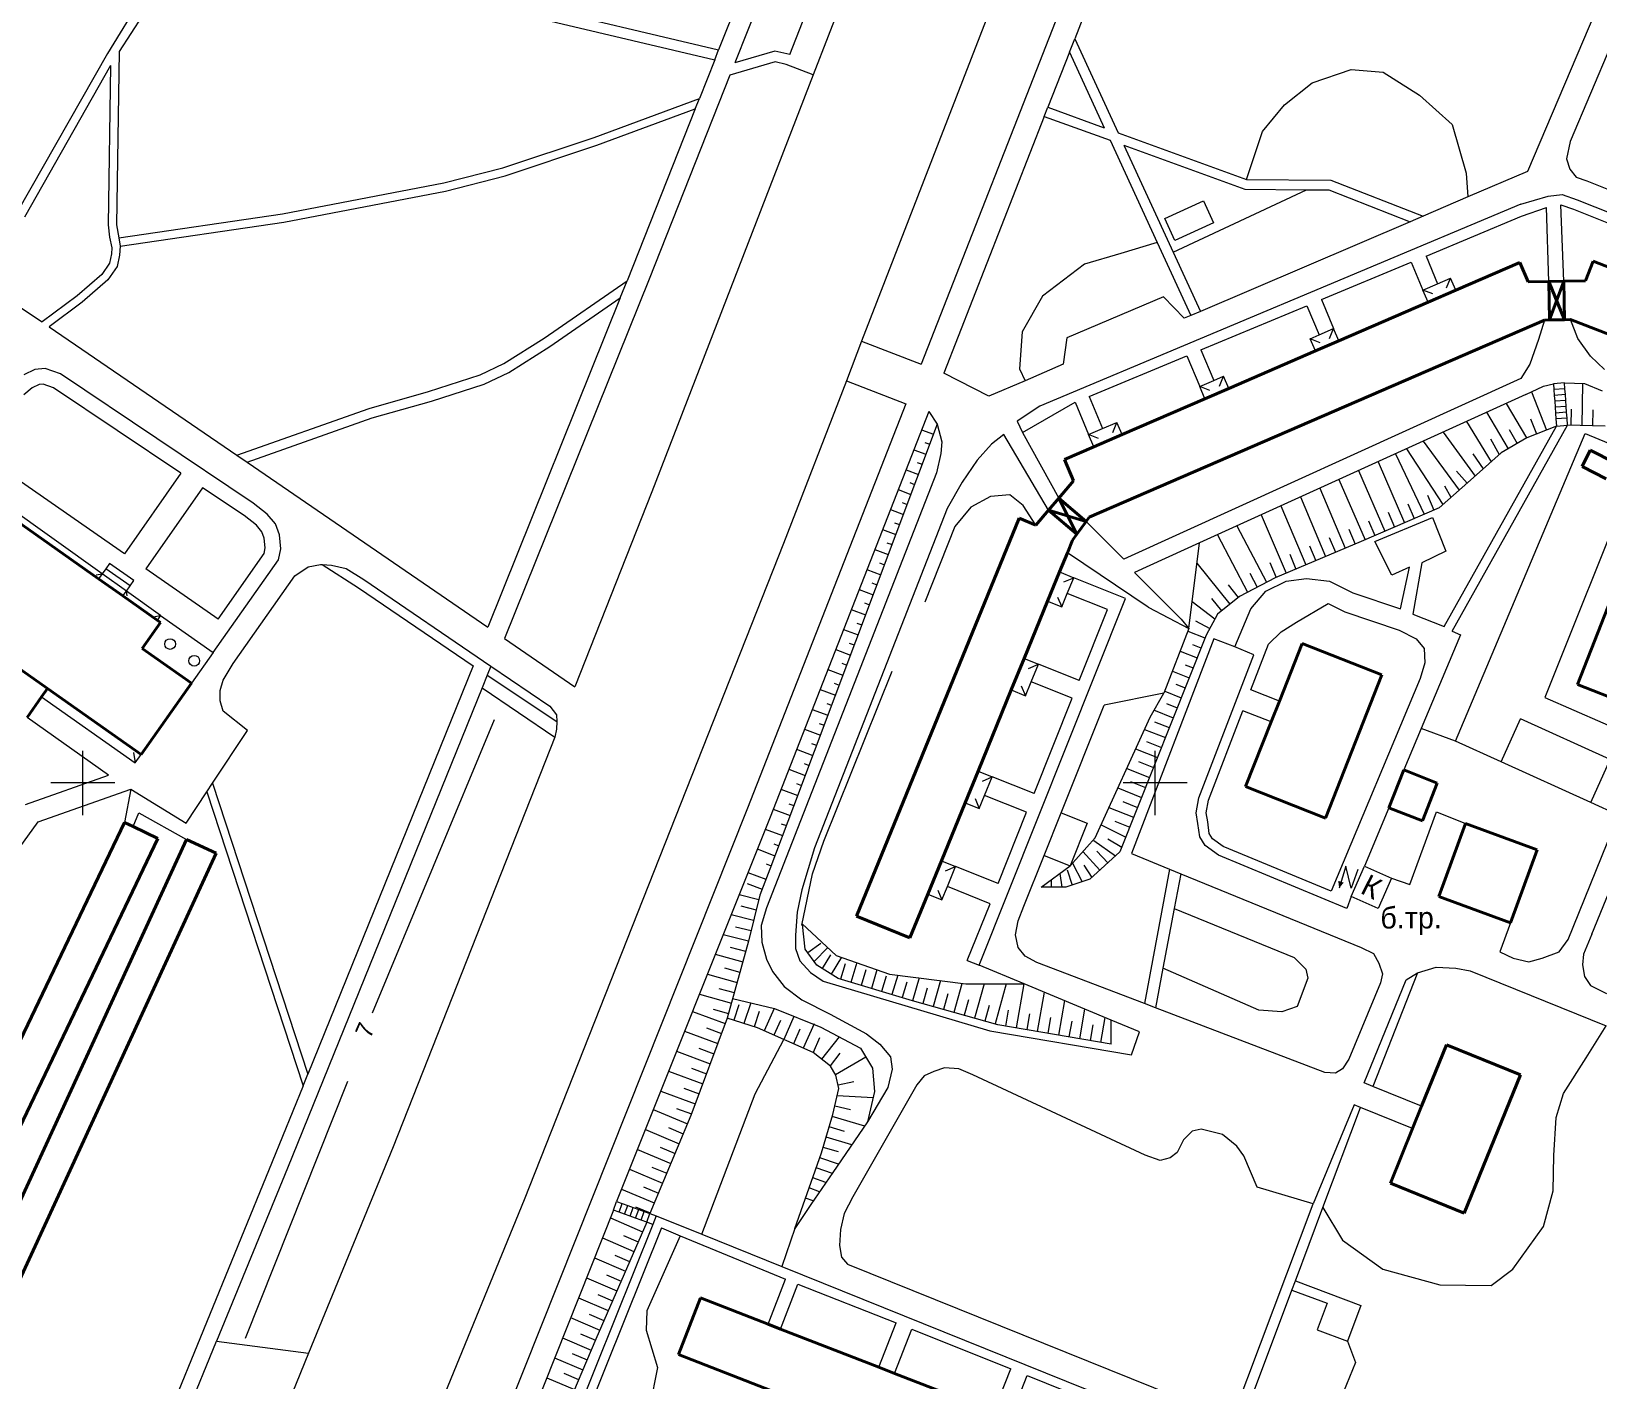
# Model space of a CAD drawing. Extents: x 1000 to 4000, y -5000 to -1000.
# Drawn here: x 1390.4 to 1682.6, y -3511.3 to -3259.8 of the extents above; entities that cross this region are included whole.
import ezdxf
from ezdxf.enums import TextEntityAlignment as Align

# ---------------------------------------------------------------- set-up
doc = ezdxf.new("R2010")
doc.units = 0
doc.header["$MEASUREMENT"] = 0
for name, color, linetype in [('1', 7, 'CONTINUOUS'), ('11', 7, 'CONTINUOUS'), ('16', 7, 'CONTINUOUS'), ('17', 7, 'CONTINUOUS'), ('24', 7, 'CONTINUOUS'), ('25', 7, 'CONTINUOUS'), ('37', 7, 'CONTINUOUS'), ('40', 7, 'CONTINUOUS'), ('42', 7, 'CONTINUOUS'), ('6', 7, 'CONTINUOUS'), ('7', 7, 'CONTINUOUS')]:
    doc.layers.add(name, color=color, linetype=linetype)
doc.styles.get("Standard").update_dxf_attribs({"font": 'txt', "height": 0.2})

msp = doc.modelspace()

# ---------------------------------------------------------------- linework, layer by layer
at = {"layer": '1', "color": 253, "linetype": 'Continuous', "lineweight": 0}
for p, q in [((1400, -3406.06), (1400, -3394.02)), ((1600, -3406.06), (1600, -3394.02)), ((1405.96, -3400), (1394.04, -3400)), ((1605.96, -3400), (1594.04, -3400))]:
    msp.add_line(p, q, dxfattribs=at)
at = {"layer": '11', "color": 253, "linetype": 'Continuous', "lineweight": 0}
for p, q in [((1656.06, -3392.26), (1680.22, -3334.82)), ((1680.22, -3334.82), (1768.03, -3371.39)), ((1598.69, -3367.24), (1583.66, -3357.1)), ((1664.53, -3396.1), (1656.06, -3392.26)), ((1681.28, -3403.68), (1664.53, -3396.1)), ((1686.47, -3406.03), (1681.28, -3403.68)), ((1409.38, -3408.16), (1410.47, -3405.61)), ((1410.47, -3405.61), (1419.37, -3410.61)), ((1397.52, -3571.11), (1424.95, -3504.16)), ((1424.95, -3504.16), (1442.1, -3506.42)), ((1442.1, -3506.42), (1413.56, -3576.01))]:
    msp.add_line(p, q, dxfattribs=at)
at = {"layer": '16', "color": 253, "linetype": 'Continuous', "lineweight": 0}
for p, q in [((1635.56, -3415.54), (1634.34, -3419.64)), ((1636.57, -3419.66), (1635.56, -3415.54)), ((1637.83, -3416.16), (1636.57, -3419.66)), ((1636.58, -3421.22), (1639.08, -3415.55)), ((1639.08, -3415.55), (1644.12, -3417.78)), ((1644.12, -3417.78), (1641.62, -3423.44)), ((1641.62, -3423.44), (1636.58, -3421.22))]:
    msp.add_line(p, q, dxfattribs=at)
msp.add_solid([(1634.34, -3419.64), (1635.2, -3418.62), (1634.17, -3418.29)], dxfattribs=at)
at = {"layer": '24', "color": 253, "linetype": 'Continuous', "lineweight": 0}
for p, q in [((1619.11, -3174.08), (1585.01, -3261.22)), ((1691.61, -3233.78), (1669.47, -3285.98)), ((1424.97, -3235.43), (1406.75, -3263.58)), ((1548.28, -3236.8), (1536.22, -3267.95)), ((1696.32, -3235.77), (1677.4, -3280.37)), ((1525.87, -3244.98), (1518.6, -3263.3)), ((1415.42, -3246.24), (1404.61, -3263.93)), ((1572.71, -3246.71), (1545.27, -3317.61)), ((1527.81, -3250.08), (1521.62, -3265.7)), ((1584.11, -3251.12), (1556.4, -3321.91)), ((1481.19, -3254.43), (1518.6, -3263.3)), ((1531.9, -3264.17), (1536.11, -3253.29)), ((1480.72, -3256.36), (1517.86, -3265.17)), ((1517.86, -3265.17), (1518.6, -3263.3)), ((1584.02, -3263.74), (1585.01, -3261.22)), ((1585.01, -3261.22), (1593.1, -3278.75)), ((1404.61, -3263.93), (1387.78, -3293.58)), ((1405.19, -3266.18), (1389.12, -3294.48)), ((1405.19, -3266.18), (1404.74, -3295.92)), ((1406.75, -3263.58), (1406.27, -3295.94)), ((1517.86, -3265.17), (1515.01, -3272.36)), ((1529.15, -3265.53), (1520.71, -3267.99)), ((1529.09, -3263.51), (1521.62, -3265.7)), ((1531.9, -3264.17), (1529.09, -3263.51)), ((1531.19, -3266.01), (1529.15, -3265.53)), ((1536.22, -3267.95), (1531.19, -3266.01)), ((1584.02, -3263.74), (1580.01, -3273.99)), ((1584.02, -3263.74), (1590.52, -3277.81)), ((1520.71, -3267.99), (1505.62, -3306.03)), ((1536.22, -3267.95), (1506.11, -3345.74)), ((1495.37, -3279.61), (1515.01, -3272.36)), ((1495.88, -3281.05), (1514.25, -3274.27)), ((1514.25, -3274.27), (1501.52, -3306.36)), ((1514.25, -3274.27), (1515.01, -3272.36)), ((1579.34, -3275.69), (1580.01, -3273.99)), ((1580.01, -3273.99), (1590.52, -3277.81)), ((1579.34, -3275.69), (1560.58, -3323.62)), ((1579.34, -3275.69), (1591.6, -3280.14)), ((1478.33, -3285.29), (1495.37, -3279.61)), ((1591.6, -3280.14), (1600.41, -3299.22)), ((1593.1, -3278.75), (1617.05, -3287.44)), ((1677.4, -3280.37), (1676.72, -3283.58)), ((1478.76, -3286.76), (1495.88, -3281.05)), ((1594.18, -3281.07), (1603.4, -3301.04)), ((1594.18, -3281.07), (1616.72, -3289.25)), ((1676.72, -3283.58), (1677.38, -3285.56)), ((1467.31, -3288.11), (1478.33, -3285.29)), ((1467.64, -3289.61), (1478.76, -3286.76)), ((1669.47, -3285.98), (1658.37, -3290.72)), ((1677.38, -3285.56), (1678.54, -3287.05)), ((1437.22, -3293.89), (1467.31, -3288.11)), ((1437.48, -3295.4), (1467.64, -3289.61)), ((1616.72, -3289.25), (1628.23, -3289.38)), ((1617.05, -3287.44), (1632.76, -3287.6)), ((1628.23, -3289.38), (1632.41, -3289.42)), ((1632.41, -3289.42), (1647.6, -3295.33)), ((1632.76, -3287.6), (1649.99, -3294.31)), ((1678.54, -3287.05), (1680.53, -3287.69)), ((1680.53, -3287.69), (1788.64, -3331.1)), ((1668.25, -3292.06), (1578.53, -3329.75)), ((1601.84, -3294.71), (1609.06, -3291.43)), ((1609.06, -3291.43), (1610.93, -3295.54)), ((1658.37, -3290.72), (1649.99, -3294.31)), ((1668.25, -3292.06), (1673.3, -3290.57)), ((1668.37, -3294.31), (1673.02, -3292.69)), ((1673.44, -3306.51), (1673.02, -3292.69)), ((1673.3, -3290.57), (1675.94, -3290.24)), ((1676.23, -3306.46), (1675.66, -3292.17)), ((1675.66, -3292.17), (1678.08, -3293.02)), ((1675.94, -3290.24), (1678.75, -3291.23)), ((1678.75, -3291.23), (1771.72, -3328.56)), ((1406.71, -3298.36), (1437.22, -3293.89)), ((1406.99, -3299.87), (1437.48, -3295.4)), ((1603.71, -3298.82), (1601.84, -3294.71)), ((1610.93, -3295.54), (1603.71, -3298.82)), ((1647.6, -3295.33), (1608.49, -3312.06)), ((1649.99, -3294.31), (1647.6, -3295.33)), ((1650.54, -3301.74), (1668.37, -3294.31)), ((1678.08, -3293.02), (1689.8, -3297.73)), ((1404.74, -3295.92), (1405, -3298.25)), ((1405, -3298.25), (1405.43, -3300.24)), ((1406.27, -3295.94), (1406.71, -3298.36)), ((1406.71, -3298.36), (1406.99, -3299.87)), ((1405.34, -3301.36), (1405, -3303.09)), ((1405.43, -3300.24), (1405.34, -3301.36)), ((1406.99, -3299.87), (1406.86, -3301.57)), ((1600.41, -3299.22), (1606.7, -3312.82)), ((1603.4, -3301.04), (1608.49, -3312.06)), ((1405, -3303.09), (1403.53, -3305.17)), ((1406.43, -3303.71), (1404.67, -3306.2)), ((1406.86, -3301.57), (1406.43, -3303.71)), ((1631.05, -3309.87), (1647.78, -3302.89)), ((1647.78, -3302.89), (1649.95, -3308.08)), ((1650.54, -3301.74), (1652.68, -3306.9)), ((1380.21, -3305.91), (1392.41, -3314.04)), ((1403.53, -3305.17), (1398.95, -3309.15)), ((1404.67, -3306.2), (1399.91, -3310.34)), ((1505.62, -3306.03), (1478.65, -3373.1)), ((1486.08, -3317.06), (1501.52, -3306.36)), ((1500.25, -3309.51), (1501.52, -3306.36)), ((1398.95, -3309.15), (1392.41, -3314.04)), ((1500.25, -3309.51), (1475.54, -3370.97)), ((1487.1, -3318.61), (1500.25, -3309.51)), ((1601.55, -3309.37), (1583.52, -3316.98)), ((1605.44, -3313.36), (1601.55, -3309.37)), ((1631.05, -3309.87), (1633.3, -3315.28)), ((1399.91, -3310.34), (1393.75, -3314.93)), ((1606.7, -3312.82), (1605.44, -3313.36)), ((1608.49, -3312.06), (1606.7, -3312.82)), ((1608.57, -3319.24), (1628.33, -3311)), ((1628.33, -3311), (1630.6, -3316.45)), ((1393.75, -3314.93), (1428.73, -3338.9)), ((1672.67, -3313.69), (1671.53, -3317.29)), ((1678.89, -3317.14), (1677.48, -3313.61)), ((1478.53, -3321.81), (1486.08, -3317.06)), ((1479.44, -3323.44), (1487.1, -3318.61)), ((1545.27, -3317.61), (1542.42, -3324.99)), ((1545.27, -3317.61), (1556.4, -3321.91)), ((1583.52, -3316.98), (1582.86, -3321.94)), ((1671.53, -3317.29), (1669.88, -3321.92)), ((1681.2, -3320.45), (1678.89, -3317.14)), ((1474.14, -3323.93), (1478.53, -3321.81)), ((1587.7, -3327.94), (1605.93, -3320.34)), ((1605.93, -3320.34), (1608.33, -3326.09)), ((1608.57, -3319.24), (1610.95, -3324.96)), ((1683.85, -3322.93), (1681.2, -3320.45)), ((1391.03, -3322.91), (1389.01, -3323.92)), ((1392.96, -3322.73), (1391.03, -3322.91)), ((1395.81, -3323.74), (1392.96, -3322.73)), ((1431.8, -3347.85), (1395.81, -3323.74)), ((1464.48, -3327.03), (1474.14, -3323.93)), ((1474.84, -3325.66), (1479.44, -3323.44)), ((1568.97, -3327.9), (1560.58, -3323.62)), ((1582.86, -3321.94), (1575.76, -3324.99)), ((1668.22, -3324.56), (1594.18, -3358.26)), ((1669.88, -3321.92), (1668.22, -3324.56)), ((1390.58, -3326.34), (1388.99, -3327.64)), ((1391.83, -3325.72), (1390.58, -3326.34)), ((1392.6, -3325.64), (1391.83, -3325.72)), ((1394.51, -3326.32), (1392.6, -3325.64)), ((1418.28, -3342.25), (1394.51, -3326.32)), ((1453.42, -3330.18), (1464.48, -3327.03)), ((1465.02, -3328.81), (1474.84, -3325.66)), ((1542.42, -3324.99), (1530.67, -3355.34)), ((1542.42, -3324.99), (1553.52, -3329.28)), ((1575.76, -3324.99), (1568.97, -3327.9)), ((1669.17, -3327.55), (1608.29, -3355.25)), ((1669.17, -3327.55), (1672.48, -3326.04)), ((1672.48, -3326.04), (1674.3, -3325.55)), ((1676.37, -3325.4), (1680.12, -3325.54)), ((1680.12, -3325.54), (1683.43, -3326.86)), ((1428.73, -3338.9), (1453.42, -3330.18)), ((1453.98, -3331.95), (1465.02, -3328.81)), ((1553.52, -3329.28), (1523.99, -3404.73)), ((1578.53, -3329.75), (1574.26, -3332.53)), ((1575.26, -3334.68), (1585.09, -3329.03)), ((1585.09, -3329.03), (1587.61, -3335.06)), ((1587.7, -3327.94), (1590.2, -3333.93)), ((1430.63, -3340.2), (1453.98, -3331.95)), ((1557.79, -3330.75), (1528.19, -3406.39)), ((1557.79, -3330.75), (1559.38, -3333.11)), ((1559.38, -3333.11), (1560.21, -3336.41)), ((1574.26, -3332.53), (1575.26, -3334.68)), ((1653.9, -3370.87), (1674.87, -3333.47)), ((1655.42, -3371.7), (1676.94, -3333.32)), ((1560.21, -3336.41), (1560.04, -3338.57)), ((1571.78, -3335.01), (1569.47, -3336.83)), ((1580.13, -3349.17), (1571.78, -3335.01)), ((1575.26, -3334.68), (1582.05, -3346.91)), ((1407.79, -3357.32), (1380.63, -3338.42)), ((1428.73, -3338.9), (1430.63, -3340.2)), ((1560.04, -3338.57), (1559.23, -3342.17)), ((1569.47, -3336.83), (1566.82, -3339.81)), ((1418.28, -3342.25), (1407.79, -3357.32)), ((1430.63, -3340.2), (1475.54, -3370.97)), ((1559.23, -3342.17), (1527.51, -3423.3)), ((1566.82, -3339.81), (1564.01, -3343.95)), ((1689.76, -3341.38), (1672.71, -3384.09)), ((1422.32, -3344.95), (1411.77, -3360.1)), ((1430.11, -3350.17), (1422.32, -3344.95)), ((1564.01, -3343.95), (1561.2, -3348.81)), ((1434.37, -3349.87), (1431.8, -3347.85)), ((1506.11, -3345.74), (1491.76, -3382.09)), ((1432.37, -3351.95), (1430.11, -3350.17)), ((1435.93, -3351.7), (1434.37, -3349.87)), ((1561.2, -3348.81), (1536.45, -3412.11)), ((1640.99, -3354.98), (1651.75, -3350.51)), ((1651.75, -3350.51), (1654.23, -3356.8)), ((1433.41, -3353.17), (1432.37, -3351.95)), ((1433.85, -3354.36), (1433.41, -3353.17)), ((1436.66, -3353.72), (1435.93, -3351.7)), ((1436.94, -3356.38), (1436.66, -3353.72)), ((1587.16, -3351.25), (1594.18, -3358.26)), ((1433.81, -3357.21), (1434.04, -3356.2)), ((1434.04, -3356.2), (1433.85, -3354.36)), ((1436.48, -3358.39), (1436.94, -3356.38)), ((1530.67, -3355.34), (1482.34, -3477.77)), ((1608.29, -3355.25), (1596.14, -3360.78)), ((1644.14, -3361.26), (1640.99, -3354.98)), ((1654.23, -3356.8), (1649.76, -3358.95)), ((1424.32, -3375.69), (1436.48, -3358.39)), ((1425.22, -3369.46), (1433.81, -3357.21)), ((1439.57, -3361.37), (1442.03, -3359.73)), ((1442.03, -3359.73), (1444.35, -3359.28)), ((1444.35, -3359.28), (1444.63, -3359.3)), ((1444.63, -3359.3), (1446.36, -3359.43)), ((1444.63, -3359.3), (1451.42, -3363.62)), ((1446.36, -3359.43), (1449.12, -3360.03)), ((1647.45, -3359.77), (1644.14, -3361.26)), ((1645.8, -3367.55), (1647.45, -3359.77)), ((1649.76, -3358.95), (1648.11, -3368.55)), ((1425.22, -3369.46), (1411.77, -3360.1)), ((1428.07, -3377.77), (1439.57, -3361.37)), ((1449.12, -3360.03), (1452.41, -3362.11)), ((1452.41, -3362.11), (1476.1, -3378.23)), ((1594.51, -3365.61), (1584.83, -3361.74)), ((1596.14, -3360.78), (1604.87, -3369.45)), ((1620.66, -3364.24), (1624.46, -3362.41)), ((1624.46, -3362.41), (1628.27, -3361.92)), ((1628.27, -3361.92), (1632.57, -3362.41)), ((1632.57, -3362.41), (1636.87, -3364.57)), ((1451.42, -3363.62), (1472.8, -3378.16)), ((1567.18, -3434.04), (1594.51, -3365.61)), ((1591.12, -3367.7), (1583.62, -3364.7)), ((1617.85, -3367.55), (1620.66, -3364.24)), ((1636.87, -3364.57), (1645.8, -3367.55)), ((1585.85, -3380.93), (1591.12, -3367.7)), ((1598.69, -3367.24), (1606.3, -3371.21)), ((1614.87, -3374.66), (1617.85, -3367.55)), ((1626.37, -3370.04), (1632.28, -3366.55)), ((1632.28, -3366.55), (1635.39, -3368.12)), ((1635.39, -3368.12), (1645.55, -3371.5)), ((1648.11, -3368.55), (1653.9, -3370.87)), ((1606.3, -3371.21), (1601.66, -3383.29)), ((1604.87, -3369.45), (1606.3, -3371.21)), ((1623.55, -3371.86), (1626.37, -3370.04)), ((1645.55, -3371.5), (1648.69, -3373.16)), ((1478.65, -3373.1), (1491.76, -3382.09)), ((1610.98, -3373.15), (1595.59, -3413.2)), ((1614.87, -3374.66), (1610.98, -3373.15)), ((1617.88, -3382.67), (1621.16, -3374.14)), ((1621.16, -3374.14), (1623.55, -3371.86)), ((1648.69, -3373.16), (1650.18, -3374.98)), ((1656.95, -3372.38), (1649.62, -3389.89)), ((1655.42, -3371.7), (1656.95, -3372.38)), ((1608.17, -3402.78), (1618.4, -3376.14)), ((1618.4, -3376.14), (1614.87, -3374.66)), ((1650.18, -3374.98), (1650.35, -3377.63)), ((1426.21, -3380.83), (1428.07, -3377.77)), ((1472.8, -3378.16), (1441.95, -3454.36)), ((1475.4, -3379.94), (1474.46, -3382.26)), ((1476.1, -3378.23), (1475.4, -3379.94)), ((1475.4, -3379.94), (1488.43, -3388.59)), ((1476.1, -3378.23), (1487.1, -3385.71)), ((1585.85, -3380.93), (1578.23, -3377.88)), ((1650.35, -3377.63), (1649.46, -3380.56)), ((1425.61, -3382.76), (1426.21, -3380.83)), ((1425.61, -3384.7), (1425.61, -3382.76)), ((1474.46, -3382.26), (1438.19, -3471.87)), ((1474.46, -3382.26), (1488.05, -3391.5)), ((1584.54, -3384.2), (1576.89, -3381.14)), ((1623.19, -3384.76), (1617.88, -3382.67)), ((1649.46, -3380.56), (1632.83, -3420.24)), ((1426.21, -3386.64), (1425.61, -3384.7)), ((1487.1, -3385.71), (1488.33, -3387.3)), ((1577.43, -3402.01), (1584.54, -3384.2)), ((1582.49, -3405.62), (1590.51, -3385.52)), ((1601.66, -3383.29), (1590.51, -3385.52)), ((1672.71, -3384.09), (1691.97, -3392.53)), ((1404.8, -3398.57), (1389.6, -3387.84)), ((1430.7, -3390.23), (1426.21, -3386.64)), ((1488.33, -3387.3), (1488.43, -3388.59)), ((1488.43, -3388.59), (1488.33, -3389.98)), ((1609.96, -3403.27), (1616.38, -3386.57)), ((1621.65, -3388.65), (1616.38, -3386.57)), ((1664.53, -3396.1), (1668.18, -3388.05)), ((1684.92, -3395.63), (1668.18, -3388.05)), ((1424.2, -3400.09), (1430.7, -3390.23)), ((1488.05, -3391.5), (1457.88, -3467.93)), ((1488.33, -3389.98), (1488.05, -3391.5)), ((1649.62, -3389.89), (1646.38, -3397.61)), ((1681.28, -3403.68), (1684.92, -3395.63)), ((1389.3, -3404.07), (1404.8, -3398.57)), ((1423.14, -3401.7), (1424.2, -3400.09)), ((1424.2, -3400.09), (1441.95, -3454.36)), ((1577.43, -3402.01), (1569.63, -3398.89)), ((1391.7, -3407.28), (1408.97, -3401.16)), ((1408.97, -3401.16), (1419.27, -3407.56)), ((1419.27, -3407.56), (1423.14, -3401.7)), ((1423.14, -3401.7), (1441.08, -3456.54)), ((1576.03, -3405.51), (1568.2, -3402.39)), ((1607.67, -3405.59), (1608.17, -3402.78)), ((1609.55, -3405.6), (1609.96, -3403.27)), ((1523.99, -3404.73), (1462.45, -3559.22)), ((1528.19, -3406.39), (1499.57, -3478.11)), ((1570.72, -3418.79), (1576.03, -3405.51)), ((1579.31, -3413.58), (1582.49, -3405.62)), ((1582.49, -3405.62), (1587.34, -3407.56)), ((1608, -3407.58), (1607.67, -3405.59)), ((1609.83, -3407.3), (1609.55, -3405.6)), ((1643.63, -3404.65), (1639.08, -3415.55)), ((1647.54, -3418.97), (1652.5, -3405.4)), ((1652.5, -3405.4), (1657.9, -3407.62)), ((1677.03, -3429.23), (1686.47, -3406.03)), ((1362.28, -3447.69), (1391.7, -3407.28)), ((1587.34, -3407.56), (1584.16, -3415.52)), ((1608.33, -3410.06), (1608, -3407.58)), ((1610.12, -3409.43), (1609.83, -3407.3)), ((1610.72, -3410.44), (1610.12, -3409.43)), ((1681.48, -3428.23), (1690.03, -3407.24)), ((1536.45, -3412.11), (1534.1, -3419.97)), ((1609.33, -3411.71), (1608.33, -3410.06)), ((1611.81, -3413.53), (1609.33, -3411.71)), ((1612.72, -3411.91), (1610.72, -3410.44)), ((1632.83, -3420.24), (1612.72, -3411.91)), ((1575.53, -3423.04), (1579.31, -3413.58)), ((1579.31, -3413.58), (1584.16, -3415.52)), ((1595.59, -3413.2), (1602.7, -3416.11)), ((1635.79, -3423.47), (1611.81, -3413.53)), ((1570.72, -3418.79), (1562.79, -3415.63)), ((1602.7, -3416.11), (1598.01, -3441.18)), ((1602.7, -3416.11), (1604.78, -3416.96)), ((1604.78, -3416.96), (1603.56, -3423.48)), ((1604.78, -3416.96), (1638.44, -3430.75)), ((1644.12, -3417.78), (1647.54, -3418.97)), ((1534.1, -3419.97), (1533.27, -3424.11)), ((1569.22, -3422.55), (1561.26, -3419.37)), ((1636.58, -3421.22), (1635.79, -3423.47)), ((1527.51, -3423.3), (1526.51, -3426.61)), ((1533.27, -3424.11), (1532.94, -3428.41)), ((1564.98, -3433.16), (1569.22, -3422.55)), ((1574.45, -3425.73), (1575.53, -3423.04)), ((1603.56, -3423.48), (1601.48, -3434.59)), ((1526.51, -3426.61), (1526.68, -3429.76)), ((1573.95, -3428.38), (1574.45, -3425.73)), ((1666.31, -3426.11), (1664.29, -3431.55)), ((1526.68, -3429.76), (1527.51, -3432.9)), ((1532.94, -3428.41), (1532.94, -3430.89)), ((1574.45, -3430.7), (1573.95, -3428.38)), ((1675.37, -3431.55), (1677.03, -3429.23)), ((1681.48, -3428.23), (1679.92, -3431.99)), ((1527.51, -3432.9), (1528.66, -3435.22)), ((1532.94, -3430.89), (1533.77, -3433.21)), ((1575.77, -3432.35), (1574.45, -3430.7)), ((1577.92, -3433.51), (1575.77, -3432.35)), ((1638.44, -3430.75), (1640.76, -3431.84)), ((1640.76, -3431.84), (1641.75, -3433.66)), ((1664.29, -3431.55), (1666.77, -3432.71)), ((1666.77, -3432.71), (1669.75, -3433.37)), ((1669.75, -3433.37), (1672.23, -3432.71)), ((1672.23, -3432.71), (1675.37, -3431.55)), ((1679.92, -3431.99), (1679.76, -3433.98)), ((1528.66, -3435.22), (1530.81, -3438.03)), ((1533.77, -3433.21), (1535.76, -3435.36)), ((1535.76, -3435.36), (1538.07, -3437.02)), ((1564.98, -3433.16), (1567.18, -3434.04)), ((1575.56, -3437.51), (1567.18, -3434.04)), ((1598.01, -3441.18), (1577.92, -3433.51)), ((1601.48, -3434.59), (1600.1, -3441.97)), ((1648.97, -3435.42), (1640.62, -3456.64)), ((1641.75, -3433.66), (1642.41, -3435.64)), ((1642.41, -3435.64), (1642.08, -3437.3)), ((1646.82, -3436.75), (1648.97, -3435.42)), ((1648.97, -3435.42), (1652.45, -3434.42)), ((1652.45, -3434.42), (1656.1, -3434.59)), ((1656.1, -3434.59), (1658.75, -3435.09)), ((1658.75, -3435.09), (1684.12, -3445.32)), ((1679.76, -3433.98), (1680.09, -3436.14)), ((1530.81, -3438.03), (1534.12, -3440.51)), ((1538.07, -3437.02), (1569.16, -3446.28)), ((1591.8, -3444.25), (1575.56, -3437.51)), ((1642.08, -3437.3), (1636.12, -3451.53)), ((1639.02, -3455.99), (1646.82, -3436.75)), ((1680.09, -3436.14), (1681.25, -3437.79)), ((1681.25, -3437.79), (1684.23, -3439.29)), ((1534.12, -3440.51), (1539.41, -3443.16)), ((1600.1, -3441.97), (1598.01, -3441.18)), ((1539.41, -3443.16), (1546.19, -3446.8)), ((1597.12, -3446.45), (1591.8, -3444.25)), ((1631.66, -3454.02), (1600.1, -3441.97)), ((1546.19, -3446.8), (1548.67, -3448.78)), ((1569.16, -3446.28), (1595.63, -3450.75)), ((1595.63, -3450.75), (1597.12, -3446.45)), ((1548.67, -3448.78), (1550.66, -3451.1)), ((1550.66, -3451.1), (1550.99, -3453.42)), ((1560.72, -3453.17), (1558.73, -3453.84)), ((1563.38, -3453.34), (1560.72, -3453.17)), ((1566.03, -3454.5), (1563.38, -3453.34)), ((1634.97, -3453.36), (1633.64, -3454.18)), ((1636.12, -3451.53), (1634.97, -3453.36)), ((1441.08, -3456.54), (1441.95, -3454.36)), ((1550.99, -3453.42), (1550.17, -3456.82)), ((1556.91, -3454.66), (1555.58, -3456.32)), ((1558.73, -3453.84), (1556.91, -3454.66)), ((1598.15, -3469.44), (1566.03, -3454.5)), ((1633.64, -3454.18), (1631.66, -3454.02)), ((1640.62, -3456.64), (1639.02, -3455.99)), ((1441.08, -3456.54), (1435.34, -3470.71)), ((1555.58, -3456.32), (1543.64, -3477.23)), ((1550.17, -3456.82), (1546.37, -3463.27)), ((1649.71, -3460.34), (1640.62, -3456.64)), ((1637.15, -3460.09), (1629.49, -3478.56)), ((1631.31, -3479.25), (1638.34, -3460.57)), ((1638.34, -3460.57), (1637.15, -3460.09)), ((1648.02, -3464.51), (1638.34, -3460.57)), ((1546.37, -3463.27), (1539.92, -3472.7)), ((1606.94, -3464.96), (1605.28, -3466.62)), ((1608.6, -3464.63), (1606.94, -3464.96)), ((1612.58, -3465.62), (1608.6, -3464.63)), ((1457.88, -3467.93), (1442.1, -3506.42)), ((1605.28, -3466.62), (1604.12, -3468.94)), ((1615.23, -3467.78), (1612.58, -3465.62)), ((1616.56, -3469.6), (1615.23, -3467.78)), ((1435.34, -3470.71), (1394.49, -3570.39)), ((1600.97, -3470.43), (1598.15, -3469.44)), ((1602.8, -3469.93), (1600.97, -3470.43)), ((1604.12, -3468.94), (1602.8, -3469.93)), ((1619.05, -3475.41), (1616.56, -3469.6)), ((1438.19, -3471.87), (1424.95, -3504.16)), ((1539.92, -3472.7), (1535.79, -3478.66)), ((1629.49, -3478.56), (1619.05, -3475.41)), ((1482.34, -3477.77), (1450.89, -3554.48)), ((1535.79, -3478.66), (1532.81, -3483.13)), ((1543.64, -3477.23), (1542, -3480.36)), ((1614.56, -3518.25), (1629.49, -3478.56)), ((1626.18, -3492.9), (1631.31, -3479.25)), ((1498.98, -3479.7), (1460.32, -3576.77)), ((1506.34, -3482.38), (1487.14, -3530.07)), ((1506.92, -3480.78), (1515.48, -3484.23)), ((1542, -3480.36), (1541.33, -3483.34)), ((1507.95, -3483.04), (1488.87, -3530.43)), ((1507.95, -3483.04), (1511.44, -3484.49)), ((1511.44, -3484.49), (1531.08, -3492.62)), ((1515.48, -3484.23), (1530.4, -3490.25)), ((1532.81, -3483.13), (1530.4, -3490.25)), ((1541.33, -3483.34), (1541.17, -3486.33)), ((1541.17, -3486.33), (1541.5, -3488.49)), ((1530.4, -3490.25), (1645.19, -3536.46)), ((1541.5, -3488.49), (1542.66, -3489.81)), ((1542.66, -3489.81), (1613.1, -3518.16)), ((1527.83, -3501), (1531.08, -3492.62)), ((1530.14, -3501.89), (1533.38, -3493.53)), ((1533.38, -3493.53), (1551.72, -3500.72)), ((1625.53, -3494.62), (1626.18, -3492.9)), ((1626.18, -3492.9), (1638.41, -3497.5)), ((1616.6, -3518.36), (1625.53, -3494.62)), ((1625.53, -3494.62), (1632.09, -3497.09)), ((1632.09, -3497.09), (1630.23, -3502.02)), ((1638.41, -3497.5), (1635.91, -3504.16)), ((1548.49, -3509.03), (1551.72, -3500.72)), ((1551.42, -3510.16), (1554.64, -3501.89)), ((1554.64, -3501.89), (1573.07, -3509.31)), ((1630.23, -3502.02), (1635.91, -3504.16)), ((1569.95, -3517.36), (1573.07, -3509.31)), ((1573.01, -3518.55), (1576.12, -3510.54)), ((1576.12, -3510.54), (1594.01, -3517.74))]:
    msp.add_line(p, q, dxfattribs=at)
at = {"layer": '25', "color": 253, "linetype": 'Continuous', "lineweight": 0}
for p, q in [((1676.37, -3325.4), (1674.3, -3325.55)), ((1674.3, -3325.55), (1674.38, -3326.64)), ((1676.45, -3326.49), (1674.38, -3326.64)), ((1674.38, -3326.64), (1674.45, -3327.74)), ((1676.53, -3327.59), (1674.45, -3327.74)), ((1674.45, -3327.74), (1674.54, -3328.84)), ((1676.45, -3326.49), (1676.37, -3325.4)), ((1676.53, -3327.59), (1676.45, -3326.49)), ((1676.61, -3328.69), (1676.53, -3327.59)), ((1676.61, -3328.69), (1674.54, -3328.84)), ((1674.54, -3328.84), (1674.61, -3329.93)), ((1676.68, -3329.78), (1674.61, -3329.93)), ((1674.61, -3329.93), (1674.69, -3331.03)), ((1676.68, -3329.78), (1676.61, -3328.69)), ((1676.77, -3330.88), (1676.68, -3329.78)), ((1676.77, -3330.88), (1674.69, -3331.03)), ((1674.69, -3331.03), (1674.77, -3332.13)), ((1676.85, -3331.98), (1674.77, -3332.13)), ((1674.77, -3332.13), (1674.87, -3333.47)), ((1674.87, -3333.47), (1676.94, -3333.32)), ((1676.85, -3331.98), (1676.77, -3330.88)), ((1676.94, -3333.32), (1676.85, -3331.98)), ((1498.98, -3479.7), (1499.57, -3478.11)), ((1499.57, -3478.11), (1500.6, -3478.48)), ((1500.02, -3480.08), (1500.6, -3478.48)), ((1500.6, -3478.48), (1501.63, -3478.86)), ((1501.05, -3480.45), (1501.63, -3478.86)), ((1501.63, -3478.86), (1502.67, -3479.23)), ((1502.09, -3480.83), (1502.67, -3479.23)), ((1502.67, -3479.23), (1503.7, -3479.61)), ((1503.12, -3481.21), (1503.7, -3479.61)), ((1503.7, -3479.61), (1504.73, -3479.98)), ((1500.02, -3480.08), (1498.98, -3479.7)), ((1501.05, -3480.45), (1500.02, -3480.08)), ((1502.09, -3480.83), (1501.05, -3480.45)), ((1503.12, -3481.21), (1502.09, -3480.83)), ((1504.15, -3481.58), (1503.12, -3481.21)), ((1504.15, -3481.58), (1504.73, -3479.98)), ((1505.19, -3481.96), (1504.15, -3481.58)), ((1504.73, -3479.98), (1505.77, -3480.36)), ((1505.19, -3481.96), (1505.77, -3480.36)), ((1506.34, -3482.38), (1505.19, -3481.96)), ((1505.77, -3480.36), (1506.92, -3480.78)), ((1506.92, -3480.78), (1506.34, -3482.38))]:
    msp.add_line(p, q, dxfattribs=at)
at = {"layer": '37', "color": 253, "linetype": 'Continuous', "lineweight": 0}
for p, q in [((1670.21, -3327.07), (1673.01, -3334.2)), ((1679.73, -3325.52), (1679.58, -3333.37)), ((1665.5, -3329.22), (1669.29, -3335.67)), ((1677.64, -3330.33), (1677.58, -3333.33)), ((1681.64, -3330.41), (1681.58, -3333.41)), ((1559.38, -3333.11), (1532.59, -3404.4)), ((1658.07, -3332.6), (1662.68, -3340.12)), ((1661.84, -3330.88), (1665.84, -3337.7)), ((1674.87, -3333.47), (1669.33, -3335.65)), ((1670.05, -3332.14), (1671.15, -3334.93)), ((1683.94, -3333.46), (1676.94, -3333.32)), ((1556.46, -3334.15), (1558.68, -3334.98)), ((1557.04, -3336.5), (1557.98, -3336.85)), ((1649.99, -3336.27), (1656.7, -3345.43)), ((1653.72, -3334.58), (1659.7, -3342.79)), ((1662.57, -3335.81), (1664.17, -3338.79)), ((1669.33, -3335.65), (1664.54, -3338.46)), ((1666.05, -3334.1), (1667.57, -3336.68)), ((1555.01, -3337.87), (1557.27, -3338.72)), ((1644.84, -3338.62), (1650.18, -3349.91)), ((1646.91, -3337.68), (1653.7, -3348.07)), ((1659.26, -3338.62), (1661.19, -3341.45)), ((1664.54, -3338.46), (1659.93, -3342.58)), ((1553.55, -3341.6), (1555.87, -3342.47)), ((1555.63, -3340.24), (1556.57, -3340.59)), ((1637.94, -3341.76), (1642.84, -3353.09)), ((1641.59, -3340.1), (1646.51, -3351.5)), ((1656.21, -3341.86), (1658.2, -3344.11)), ((1554.23, -3343.99), (1555.16, -3344.34)), ((1630.75, -3345.03), (1635.49, -3356.24)), ((1634.3, -3343.41), (1639.17, -3354.67)), ((1659.93, -3342.58), (1652.98, -3348.7)), ((1653.97, -3344.58), (1655.2, -3346.75)), ((1552.09, -3345.32), (1554.46, -3346.21)), ((1552.82, -3347.73), (1553.76, -3348.08)), ((1569.3, -3346.6), (1565.66, -3348.58)), ((1572.94, -3346.27), (1569.3, -3346.6)), ((1575.42, -3348.25), (1572.94, -3346.27)), ((1627.11, -3346.69), (1631.8, -3357.79)), ((1647.16, -3347.95), (1648.35, -3350.71)), ((1650.83, -3346.37), (1652.02, -3349.12)), ((1550.63, -3349.05), (1553.05, -3349.95)), ((1565.66, -3348.58), (1562.68, -3352.22)), ((1577.79, -3351.93), (1575.42, -3348.25)), ((1619.82, -3350), (1624.43, -3360.91)), ((1623.46, -3348.35), (1628.12, -3359.35)), ((1652.98, -3348.7), (1638.43, -3354.99)), ((1639.82, -3351.12), (1641, -3353.88)), ((1643.49, -3349.54), (1644.68, -3352.29)), ((1549.17, -3352.77), (1551.64, -3353.7)), ((1551.41, -3351.48), (1552.35, -3351.83)), ((1562.68, -3352.22), (1557.06, -3366.29)), ((1611.64, -3353.73), (1617.27, -3364.46)), ((1615.28, -3352.07), (1620.81, -3362.6)), ((1636.16, -3352.69), (1637.33, -3355.46)), ((1547.72, -3356.5), (1550.24, -3357.44)), ((1550, -3355.22), (1550.94, -3355.57)), ((1606.3, -3371.21), (1608.29, -3355.25)), ((1638.43, -3354.99), (1622.38, -3361.78)), ((1628.79, -3355.81), (1629.96, -3358.57)), ((1632.48, -3354.25), (1633.64, -3357.01)), ((1548.6, -3358.97), (1549.53, -3359.32)), ((1607.82, -3359.01), (1613.97, -3366.69)), ((1621.42, -3358.93), (1622.59, -3361.69)), ((1625.11, -3357.37), (1626.28, -3360.13)), ((1546.26, -3360.22), (1548.83, -3361.19)), ((1547.19, -3362.71), (1548.13, -3363.06)), ((1622.38, -3361.78), (1615.76, -3365.25)), ((1617.65, -3360.88), (1619.04, -3363.53)), ((1544.8, -3363.95), (1547.42, -3364.93)), ((1610.54, -3365.6), (1612.41, -3367.94)), ((1615.76, -3365.25), (1611.63, -3368.57)), ((1613.66, -3363.1), (1615.53, -3365.44)), ((1543.34, -3367.67), (1546.02, -3368.68)), ((1545.78, -3366.45), (1546.72, -3366.8)), ((1606.92, -3366.21), (1611.15, -3369.44)), ((1611.63, -3368.57), (1609.51, -3372.47)), ((1541.88, -3371.4), (1544.61, -3372.42)), ((1544.38, -3370.2), (1545.31, -3370.55)), ((1607.56, -3369.77), (1610.2, -3371.2)), ((1542.97, -3373.94), (1543.9, -3374.29)), ((1609.51, -3372.47), (1593.46, -3412.86)), ((1606.1, -3371.71), (1609.31, -3372.99)), ((1606.99, -3374.22), (1608.57, -3374.84)), ((1540.43, -3375.12), (1543.2, -3376.17)), ((1604.67, -3375.45), (1607.83, -3376.7)), ((1538.22, -3410.92), (1550.95, -3379.15)), ((1538.97, -3378.85), (1541.79, -3379.91)), ((1541.56, -3377.69), (1542.5, -3378.04)), ((1603.24, -3379.18), (1606.35, -3380.42)), ((1605.62, -3377.98), (1607.09, -3378.56)), ((1537.51, -3382.57), (1540.39, -3383.65)), ((1540.15, -3381.43), (1541.09, -3381.78)), ((1601.81, -3382.92), (1604.87, -3384.14)), ((1603.85, -3381.58), (1605.61, -3382.28)), ((1538.75, -3385.18), (1539.68, -3385.53)), ((1599.09, -3387.73), (1601.66, -3383.29)), ((1602.11, -3385.19), (1604.13, -3386)), ((1536.05, -3386.3), (1538.98, -3387.4)), ((1537.34, -3388.92), (1538.28, -3389.27)), ((1588.83, -3410.24), (1599.09, -3387.73)), ((1599.7, -3386.39), (1603.4, -3387.86)), ((1599.87, -3388.61), (1602.66, -3389.71)), ((1534.6, -3390.02), (1537.57, -3391.14)), ((1598.04, -3390.03), (1601.92, -3391.57)), ((1533.14, -3393.75), (1536.17, -3394.89)), ((1535.93, -3392.66), (1536.87, -3393.01)), ((1596.38, -3393.68), (1600.44, -3395.29)), ((1598.39, -3392.32), (1601.18, -3393.43)), ((1531.68, -3397.47), (1534.76, -3398.63)), ((1534.53, -3396.41), (1535.46, -3396.76)), ((1594.72, -3397.32), (1598.96, -3399.01)), ((1596.92, -3396.04), (1599.7, -3397.15)), ((1533.12, -3400.15), (1534.06, -3400.5)), ((1595.44, -3399.76), (1598.23, -3400.87)), ((1530.22, -3401.2), (1533.35, -3402.38)), ((1593.06, -3400.97), (1597.49, -3402.72)), ((1593.96, -3403.48), (1596.75, -3404.58)), ((1532.59, -3404.4), (1528.14, -3416.11)), ((1528.77, -3404.91), (1531.94, -3406.12)), ((1531.71, -3403.9), (1532.65, -3404.25)), ((1591.4, -3404.61), (1596.01, -3406.44)), ((1527.29, -3408.63), (1530.52, -3409.86)), ((1530.29, -3407.63), (1531.23, -3407.99)), ((1589.92, -3407.85), (1594.53, -3410.16)), ((1592.48, -3407.19), (1595.27, -3408.3)), ((1525.81, -3412.35), (1529.1, -3413.6)), ((1528.87, -3411.37), (1529.81, -3411.73)), ((1536.09, -3416.99), (1538.22, -3410.92)), ((1584.16, -3415.52), (1588.83, -3410.24)), ((1588.6, -3410.76), (1592.65, -3413.6)), ((1591.17, -3410.45), (1593.8, -3412.02)), ((1527.45, -3415.11), (1528.39, -3415.47)), ((1584.62, -3415), (1586.43, -3418.46)), ((1586.54, -3412.83), (1589.7, -3416.29)), ((1586.7, -3415.34), (1588.22, -3417.64)), ((1593.46, -3412.86), (1587.84, -3417.99)), ((1589.15, -3412.73), (1591.18, -3414.95)), ((1524.07, -3416.71), (1527.43, -3417.98)), ((1528.14, -3416.11), (1526.31, -3420.95)), ((1534.1, -3426.59), (1536.09, -3416.99)), ((1578.74, -3419.48), (1584.16, -3415.52)), ((1580.6, -3418.12), (1580.6, -3419.48)), ((1582.27, -3416.9), (1582.6, -3419.48)), ((1587.84, -3417.99), (1583.37, -3419.48)), ((1583.59, -3416.25), (1584.54, -3419.09)), ((1522.42, -3420.83), (1526.11, -3421.75)), ((1523.92, -3418.79), (1526.72, -3419.85)), ((1526.31, -3420.95), (1524.15, -3429.55)), ((1583.37, -3419.48), (1578.74, -3419.48)), ((1522.71, -3422.97), (1525.62, -3423.69)), ((1520.93, -3424.58), (1525.13, -3425.63)), ((1521.74, -3426.85), (1524.65, -3427.57)), ((1534.16, -3426.33), (1540.55, -3432.22)), ((1534.76, -3431.06), (1534.27, -3426.43)), ((1519.43, -3428.33), (1524.16, -3429.51)), ((1524.15, -3429.55), (1520.21, -3443.88)), ((1537.68, -3429.98), (1535.25, -3431.73)), ((1517.98, -3431.96), (1523.1, -3433.37)), ((1520.74, -3430.64), (1523.63, -3431.44)), ((1536.91, -3434.04), (1534.76, -3431.06)), ((1538.95, -3430.75), (1536.42, -3433.35)), ((1539.48, -3432.11), (1537.89, -3434.65)), ((1541.5, -3432.55), (1539.59, -3435.71)), ((1540.55, -3432.22), (1550.47, -3435.69)), ((1516.49, -3435.7), (1522.04, -3437.23)), ((1519.68, -3434.5), (1522.57, -3435.3)), ((1540.88, -3436.52), (1536.91, -3434.04)), ((1542.19, -3433.78), (1541.34, -3436.66)), ((1544.35, -3433.55), (1543.25, -3437.23)), ((1546.03, -3434.92), (1545.17, -3437.8)), ((1548.13, -3434.87), (1547.09, -3438.37)), ((1550.47, -3435.69), (1564.7, -3437.51)), ((1518.62, -3438.36), (1521.51, -3439.15)), ((1554.78, -3440.66), (1540.88, -3436.52)), ((1549.86, -3436.06), (1549, -3438.94)), ((1552, -3435.89), (1550.92, -3439.51)), ((1553.69, -3437.2), (1552.84, -3440.08)), ((1556.02, -3436.4), (1554.75, -3440.65)), ((1557.49, -3438.31), (1556.68, -3441.19)), ((1559.96, -3436.91), (1558.6, -3441.74)), ((1563.95, -3437.51), (1562.45, -3442.82)), ((1564.7, -3437.51), (1575.56, -3437.51)), ((1568.1, -3437.51), (1566.31, -3443.9)), ((1572.26, -3437.51), (1570.15, -3444.99)), ((1575.5, -3437.51), (1574.09, -3445.72)), ((1515, -3439.44), (1520.98, -3441.08)), ((1521.21, -3440.24), (1529.02, -3442.11)), ((1522.36, -3441.44), (1521.42, -3444.28)), ((1524.6, -3441.05), (1523.32, -3444.91)), ((1570.65, -3445.13), (1554.78, -3440.66)), ((1561.34, -3439.39), (1560.53, -3442.28)), ((1565.19, -3440.47), (1564.38, -3443.36)), ((1569.04, -3441.56), (1568.23, -3444.44)), ((1579.29, -3439.06), (1578.03, -3446.39)), ((1583.08, -3440.63), (1581.97, -3447.07)), ((1520.21, -3443.88), (1513.42, -3462.09)), ((1513.72, -3442.64), (1519.82, -3444.91)), ((1517.56, -3442.21), (1520.45, -3443.01)), ((1525.82, -3445.74), (1520.21, -3443.88)), ((1526.16, -3442.69), (1525.22, -3445.54)), ((1528.93, -3442.08), (1527.07, -3446.29)), ((1530.11, -3444.35), (1528.9, -3447.09)), ((1529.02, -3442.11), (1537.66, -3445.6)), ((1532.64, -3443.57), (1530.73, -3447.9)), ((1572.62, -3442.42), (1572.11, -3445.38)), ((1576.57, -3443.1), (1576.06, -3446.05)), ((1580.51, -3443.78), (1580, -3446.73)), ((1584.45, -3444.45), (1583.94, -3447.41)), ((1586.87, -3442.2), (1585.91, -3447.75)), ((1590.65, -3443.77), (1589.85, -3448.43)), ((1591.83, -3448.77), (1591.8, -3444.25)), ((1512.24, -3446.35), (1518.43, -3448.66)), ((1516.32, -3445.74), (1519.13, -3446.78)), ((1536.26, -3450.34), (1525.82, -3445.74)), ((1533.77, -3445.96), (1532.56, -3448.71)), ((1536.41, -3444.94), (1534.39, -3449.51)), ((1537.66, -3445.6), (1545.04, -3449.5)), ((1541.05, -3447.39), (1537.81, -3451.54)), ((1591.83, -3448.77), (1570.65, -3445.13)), ((1588.39, -3445.13), (1587.88, -3448.09)), ((1510.76, -3450.07), (1517.03, -3452.41)), ((1514.92, -3449.49), (1517.73, -3450.53)), ((1537.43, -3447.57), (1536.22, -3450.32)), ((1539.47, -3452.84), (1536.26, -3450.34)), ((1541.23, -3450.41), (1539.38, -3452.78)), ((1545.04, -3449.5), (1547.27, -3453.26)), ((1513.52, -3453.23), (1516.33, -3454.28)), ((1540.44, -3454.52), (1539.47, -3452.84)), ((1546.04, -3451.2), (1540.42, -3454.47)), ((1547.27, -3453.26), (1547.68, -3457.58)), ((1509.27, -3453.78), (1515.63, -3456.15)), ((1541, -3457.02), (1540.44, -3454.52)), ((1543.8, -3455.77), (1540.87, -3456.42)), ((1507.79, -3457.5), (1514.24, -3459.9)), ((1512.13, -3456.98), (1514.94, -3458.03)), ((1539.88, -3461.9), (1541, -3457.02)), ((1547.41, -3458.77), (1540.69, -3458.37)), ((1547.68, -3457.58), (1546.37, -3463.27)), ((1513.42, -3462.09), (1505.77, -3480.36)), ((1506.41, -3460.96), (1512.78, -3463.63)), ((1510.73, -3460.73), (1513.54, -3461.78)), ((1537.8, -3469.01), (1539.88, -3461.9)), ((1543.17, -3460.99), (1540.25, -3460.32)), ((1504.93, -3464.67), (1511.23, -3467.32)), ((1509.24, -3464.31), (1512.01, -3465.47)), ((1542.09, -3465.03), (1539.21, -3464.18)), ((1545.84, -3464.05), (1539.78, -3462.27)), ((1543.47, -3467.52), (1538.65, -3466.1)), ((1503.44, -3468.39), (1509.69, -3471.01)), ((1507.69, -3468), (1510.46, -3469.16)), ((1532.81, -3483.13), (1537.8, -3469.01)), ((1540.97, -3471.16), (1537.47, -3469.93)), ((1540.96, -3468.87), (1538.09, -3468.02)), ((1501.96, -3472.1), (1508.14, -3474.69)), ((1506.15, -3471.69), (1508.91, -3472.85)), ((1538.62, -3474.57), (1536.14, -3473.7)), ((1539.81, -3472.87), (1536.81, -3471.81)), ((1500.48, -3475.82), (1506.6, -3478.38)), ((1504.6, -3475.38), (1507.37, -3476.54)), ((1537.44, -3476.28), (1535.47, -3475.58)), ((1503.06, -3479.07), (1505.82, -3480.23)), ((1536.26, -3477.98), (1534.81, -3477.47)), ((1505.19, -3481.96), (1495.69, -3503.78)), ((1498.4, -3481.18), (1504.39, -3483.79)), ((1496.91, -3484.9), (1502.8, -3487.46)), ((1500.84, -3484.43), (1503.59, -3485.62)), ((1499.25, -3488.1), (1502, -3489.29)), ((1495.43, -3488.62), (1501.2, -3491.13)), ((1493.95, -3492.34), (1499.6, -3494.8)), ((1497.65, -3491.76), (1500.4, -3492.96)), ((1492.47, -3496.05), (1498.01, -3498.46)), ((1496.06, -3495.43), (1498.81, -3496.63)), ((1490.99, -3499.77), (1496.41, -3502.13)), ((1494.46, -3499.1), (1497.21, -3500.3)), ((1492.86, -3502.79), (1495.62, -3503.97)), ((1495.69, -3503.78), (1476.34, -3549.25)), ((1489.49, -3503.53), (1494.83, -3505.81)), ((1488.01, -3507.25), (1493.27, -3509.49)), ((1491.29, -3506.47), (1494.05, -3507.65)), ((1486.53, -3510.97), (1491.7, -3513.17)), ((1489.72, -3510.15), (1492.48, -3511.33))]:
    msp.add_line(p, q, dxfattribs=at)
at = {"layer": '40', "color": 253, "linetype": 'Continuous', "lineweight": 0}
for p, q in [((1629.29, -3269.41), (1636.56, -3266.93)), ((1636.56, -3266.93), (1642.52, -3267.43)), ((1642.52, -3267.43), (1649.3, -3271.73)), ((1624.16, -3273.55), (1629.29, -3269.41)), ((1649.3, -3271.73), (1655.42, -3277.18)), ((1620.03, -3278.51), (1624.16, -3273.55)), ((1655.42, -3277.18), (1658.06, -3286.28)), ((1617.05, -3287.44), (1620.03, -3278.51)), ((1658.06, -3286.28), (1658.37, -3290.72)), ((1603.4, -3301.04), (1628.23, -3289.38)), ((1593.59, -3301.29), (1586.81, -3303.28)), ((1600.41, -3299.22), (1593.59, -3301.29)), ((1586.81, -3303.28), (1579.03, -3309.23)), ((1579.03, -3309.23), (1575.23, -3315.85)), ((1575.23, -3315.85), (1574.73, -3322.8)), ((1574.73, -3322.8), (1575.76, -3324.99)), ((1476.75, -3388.27), (1454, -3442.98)), ((1656.06, -3392.26), (1649.62, -3389.89)), ((1408.97, -3401.16), (1407.78, -3407.4)), ((1603.56, -3423.48), (1625.98, -3432.62)), ((1625.98, -3432.62), (1628.13, -3434.78)), ((1619.35, -3442.41), (1601.48, -3434.59)), ((1628.13, -3434.78), (1628.47, -3436.44)), ((1628.47, -3436.44), (1626.48, -3441.75)), ((1623.66, -3442.74), (1619.35, -3442.41)), ((1626.48, -3441.75), (1623.66, -3442.74)), ((1680.39, -3451.3), (1684.12, -3445.32)), ((1525.4, -3458), (1530.73, -3447.9)), ((1676.21, -3457.99), (1680.39, -3451.3)), ((1449.38, -3455.74), (1430.31, -3503.67)), ((1515.48, -3484.23), (1525.4, -3458)), ((1674.82, -3462.45), (1676.21, -3457.99)), ((1674.4, -3469.55), (1674.82, -3462.45)), ((1674.26, -3476.1), (1674.4, -3469.55)), ((1672.45, -3482.79), (1674.26, -3476.1)), ((1631.31, -3479.25), (1634.99, -3485.3)), ((1511.44, -3484.49), (1505.23, -3498.47)), ((1634.99, -3485.3), (1642.51, -3490.73)), ((1666.74, -3490.73), (1672.45, -3482.79)), ((1642.51, -3490.73), (1653.09, -3493.66)), ((1662.7, -3493.8), (1666.74, -3490.73)), ((1653.09, -3493.66), (1662.7, -3493.8)), ((1505.23, -3498.47), (1505.1, -3502.09)), ((1505.1, -3502.09), (1507.18, -3509.06)), ((1635.91, -3504.16), (1637.4, -3508.15)), ((1637.4, -3508.15), (1634.01, -3516.35)), ((1507.18, -3509.06), (1505.79, -3516.3))]:
    msp.add_line(p, q, dxfattribs=at)
at = {"layer": '6', "color": 253, "linetype": 'Continuous', "lineweight": 40}
for p, q in [((1656.1, -3308.1), (1668.02, -3302.94)), ((1668.02, -3302.94), (1669.59, -3306.57)), ((1680.27, -3306.39), (1681.71, -3302.68)), ((1681.71, -3302.68), (1687.01, -3304.74)), ((1669.59, -3306.57), (1673.44, -3306.51)), ((1673.44, -3306.51), (1676.23, -3306.46)), ((1673.44, -3306.51), (1673.56, -3313.67)), ((1676.35, -3313.63), (1673.44, -3306.51)), ((1673.56, -3313.67), (1676.23, -3306.46)), ((1676.23, -3306.46), (1680.27, -3306.39)), ((1676.23, -3306.46), (1676.35, -3313.63)), ((1650.92, -3310.34), (1656.1, -3308.1)), ((1634.28, -3317.54), (1650.92, -3310.34)), ((1672.67, -3313.69), (1587.74, -3350.46)), ((1672.67, -3313.69), (1673.56, -3313.67)), ((1673.56, -3313.67), (1676.35, -3313.63)), ((1676.35, -3313.63), (1677.48, -3313.61)), ((1763.8, -3347), (1677.48, -3313.61)), ((1629.9, -3319.44), (1634.28, -3317.54)), ((1613.74, -3326.44), (1629.9, -3319.44)), ((1609.31, -3328.35), (1613.74, -3326.44)), ((1593.85, -3335.05), (1609.31, -3328.35)), ((1588.59, -3337.33), (1593.85, -3335.05)), ((1583.08, -3339.71), (1588.59, -3337.33)), ((1679.65, -3341.03), (1681.17, -3337.98)), ((1681.17, -3337.98), (1685.67, -3340.23)), ((1584.8, -3343.67), (1583.08, -3339.71)), ((1684.15, -3343.28), (1679.65, -3341.03)), ((1582.05, -3346.91), (1584.8, -3343.67)), ((1580.13, -3349.17), (1582.05, -3346.91)), ((1585.41, -3353.65), (1582.05, -3346.91)), ((1582.05, -3346.91), (1587.16, -3351.25)), ((1678.8, -3381.68), (1692.03, -3347.85)), ((1402.95, -3361.95), (1386.11, -3350.08)), ((1544.29, -3424.85), (1574.65, -3350.64)), ((1574.65, -3350.64), (1577.79, -3351.93)), ((1577.79, -3351.93), (1580.13, -3349.17)), ((1580.13, -3349.17), (1585.41, -3353.65)), ((1587.16, -3351.25), (1580.13, -3349.17)), ((1587.16, -3351.25), (1587.74, -3350.46)), ((1584.63, -3354.72), (1585.41, -3353.65)), ((1585.41, -3353.65), (1587.16, -3351.25)), ((1584.63, -3354.72), (1583.66, -3357.1)), ((1583.66, -3357.1), (1582.2, -3360.66)), ((1407.47, -3365.14), (1402.95, -3361.95)), ((1582.2, -3360.66), (1579.97, -3366.12)), ((1413.89, -3369.67), (1407.47, -3365.14)), ((1579.97, -3366.12), (1575.6, -3376.81)), ((1411.1, -3374.96), (1414.52, -3370.11)), ((1414.52, -3370.11), (1413.89, -3369.67)), ((1623.19, -3384.76), (1627.42, -3374.01)), ((1627.42, -3374.01), (1642.32, -3379.88)), ((1382.84, -3374.97), (1393.42, -3382.43)), ((1420.27, -3381.43), (1411.1, -3374.96)), ((1575.6, -3376.81), (1573.19, -3382.69)), ((1642.32, -3379.88), (1631.81, -3406.58)), ((1392.32, -3383.98), (1393.42, -3382.43)), ((1393.42, -3382.43), (1410.87, -3394.74)), ((1410.87, -3394.74), (1420.27, -3381.43)), ((1573.19, -3382.69), (1567, -3397.82)), ((1687.7, -3385.17), (1678.8, -3381.68)), ((1389.6, -3387.84), (1392.32, -3383.98)), ((1621.65, -3388.65), (1623.19, -3384.76)), ((1616.9, -3400.72), (1621.65, -3388.65)), ((1567, -3397.82), (1564.58, -3403.73)), ((1643.63, -3404.65), (1646.38, -3397.61)), ((1646.38, -3397.61), (1652.65, -3400.06)), ((1631.81, -3406.58), (1616.9, -3400.72)), ((1652.65, -3400.06), (1649.89, -3407.1)), ((1564.58, -3403.73), (1560.15, -3414.55)), ((1649.89, -3407.1), (1643.63, -3404.65)), ((1368.72, -3488.91), (1407.78, -3407.4)), ((1407.78, -3407.4), (1409.38, -3408.16)), ((1409.38, -3408.16), (1414.02, -3410.39)), ((1657.9, -3407.62), (1652.93, -3421.21)), ((1671.29, -3412.52), (1657.9, -3407.62)), ((1372.15, -3497.78), (1414.02, -3410.39)), ((1375.65, -3505.45), (1419.37, -3410.61)), ((1419.37, -3410.61), (1424.87, -3413.14)), ((1381.93, -3506.28), (1424.87, -3413.14)), ((1560.15, -3414.55), (1557.61, -3420.77)), ((1666.31, -3426.11), (1671.29, -3412.52)), ((1557.61, -3420.77), (1554.27, -3428.93)), ((1652.93, -3421.21), (1666.31, -3426.11)), ((1554.27, -3428.93), (1544.29, -3424.85)), ((1649.71, -3460.34), (1654.37, -3448.89)), ((1654.37, -3448.89), (1668.16, -3454.5)), ((1668.16, -3454.5), (1657.68, -3480.28)), ((1648.02, -3464.51), (1649.71, -3460.34)), ((1643.89, -3474.67), (1648.02, -3464.51)), ((1657.68, -3480.28), (1643.89, -3474.67)), ((1511.09, -3506.66), (1515.19, -3496.09)), ((1515.19, -3496.09), (1527.83, -3501)), ((1527.83, -3501), (1530.14, -3501.89)), ((1530.14, -3501.89), (1548.49, -3509.03)), ((1563.77, -3527.12), (1511.09, -3506.66)), ((1548.49, -3509.03), (1551.42, -3510.16)), ((1551.42, -3510.16), (1569.95, -3517.36))]:
    msp.add_line(p, q, dxfattribs=at)
at = {"layer": '7', "color": 253, "linetype": 'Continuous', "lineweight": 0}
for p, q in [((1649.95, -3308.08), (1652.68, -3306.9)), ((1652.68, -3306.9), (1655.13, -3305.84)), ((1654.39, -3307.7), (1655.13, -3305.84)), ((1656.1, -3308.1), (1655.13, -3305.84)), ((1651.81, -3308.82), (1649.95, -3308.08)), ((1650.92, -3310.34), (1649.95, -3308.08)), ((1630.6, -3316.45), (1633.3, -3315.28)), ((1632.57, -3317.14), (1633.3, -3315.28)), ((1634.28, -3317.54), (1633.3, -3315.28)), ((1628.92, -3317.18), (1630.6, -3316.45)), ((1629.9, -3319.44), (1628.92, -3317.18)), ((1630.78, -3317.92), (1628.92, -3317.18)), ((1610.95, -3324.96), (1612.76, -3324.18)), ((1612.02, -3326.03), (1612.76, -3324.18)), ((1613.74, -3326.44), (1612.76, -3324.18)), ((1608.33, -3326.09), (1610.95, -3324.96)), ((1609.31, -3328.35), (1608.33, -3326.09)), ((1610.19, -3326.82), (1608.33, -3326.09)), ((1590.2, -3333.93), (1592.87, -3332.78)), ((1592.13, -3334.64), (1592.87, -3332.78)), ((1593.85, -3335.05), (1592.87, -3332.78)), ((1587.61, -3335.06), (1590.2, -3333.93)), ((1588.59, -3337.33), (1587.61, -3335.06)), ((1589.46, -3335.79), (1587.61, -3335.06)), ((1403.59, -3361.04), (1385.72, -3348.2)), ((1404.97, -3359.08), (1404.28, -3360.06)), ((1409.5, -3362.27), (1404.97, -3359.08)), ((1402.51, -3361.22), (1403.59, -3361.04)), ((1403.59, -3361.04), (1402.95, -3361.95)), ((1404.28, -3360.06), (1403.59, -3361.04)), ((1408.12, -3364.23), (1403.59, -3361.04)), ((1408.81, -3363.25), (1404.28, -3360.06)), ((1408.81, -3363.25), (1409.5, -3362.27)), ((1582.2, -3360.66), (1584.83, -3361.74)), ((1582.99, -3362.51), (1584.83, -3361.74)), ((1583.62, -3364.7), (1584.83, -3361.74)), ((1407.47, -3365.14), (1408.12, -3364.23)), ((1408.12, -3364.23), (1408.81, -3363.25)), ((1414.52, -3368.77), (1408.12, -3364.23)), ((1408.27, -3365.1), (1408.12, -3364.23)), ((1581.83, -3365.35), (1582.6, -3367.2)), ((1582.6, -3367.2), (1583.62, -3364.7)), ((1579.97, -3366.12), (1582.6, -3367.2)), ((1413.41, -3368.96), (1414.52, -3368.77)), ((1414.52, -3368.77), (1413.89, -3369.67)), ((1414.52, -3368.77), (1424.32, -3375.69)), ((1424.32, -3375.69), (1420.27, -3381.43)), ((1575.6, -3376.81), (1578.23, -3377.88)), ((1576.38, -3378.66), (1578.23, -3377.88)), ((1576.89, -3381.14), (1578.23, -3377.88)), ((1573.19, -3382.69), (1575.82, -3383.76)), ((1575.05, -3381.92), (1575.82, -3383.76)), ((1575.82, -3383.76), (1576.89, -3381.14)), ((1392.32, -3383.98), (1409.78, -3396.29)), ((1409.44, -3394.32), (1409.78, -3396.29)), ((1409.78, -3396.29), (1410.87, -3394.74)), ((1567, -3397.82), (1569.63, -3398.89)), ((1567.79, -3399.67), (1569.63, -3398.89)), ((1568.2, -3402.39), (1569.63, -3398.89)), ((1566.44, -3402.96), (1567.21, -3404.81)), ((1567.21, -3404.81), (1568.2, -3402.39)), ((1564.58, -3403.73), (1567.21, -3404.81)), ((1560.15, -3414.55), (1562.79, -3415.63)), ((1560.94, -3416.4), (1562.79, -3415.63)), ((1561.26, -3419.37), (1562.79, -3415.63)), ((1557.61, -3420.77), (1560.24, -3421.85)), ((1559.47, -3420.01), (1560.24, -3421.85)), ((1560.24, -3421.85), (1561.26, -3419.37))]:
    msp.add_line(p, q, dxfattribs=at)
for centre in [(1416.28, -3374.12), (1420.78, -3377.24)]:
    msp.add_circle(centre, 1, dxfattribs=at)

# ---------------------------------------------------------------- texts
at = {"layer": '17', "color": 253, "linetype": 'Continuous', "lineweight": 0}
msp.add_text('К', height=4, rotation=333.3706, dxfattribs=at).set_placement((1640.38, -3419.41), align=Align.MIDDLE)
msp.add_text('б.тр.', height=4, dxfattribs=at).set_placement((1647.76, -3425.65), align=Align.MIDDLE)
at = {"layer": '42', "color": 253, "linetype": 'Continuous', "lineweight": 0}
msp.add_text('7', height=3.2, rotation=66.308, dxfattribs=at).set_placement((1452.62, -3446.13), align=Align.MIDDLE)

doc.saveas('drawing.dxf')
